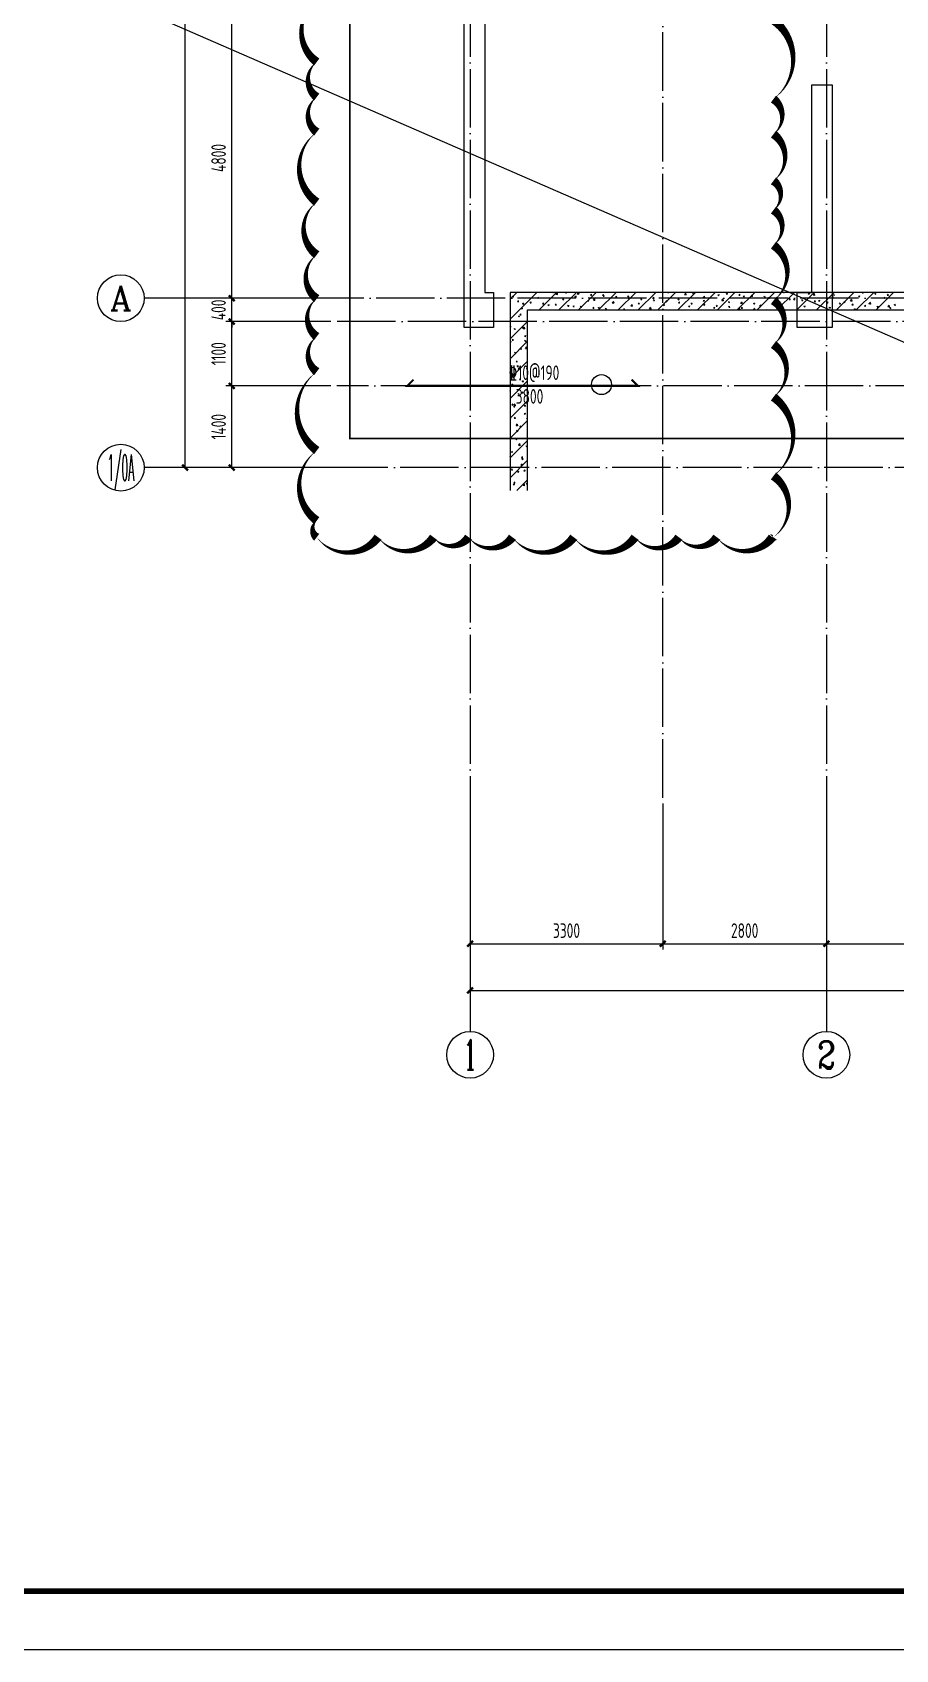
# Model space of a CAD drawing. Extents: x 5874492 to 7194610, y -939842 to -279257.
# Drawn here: x 6083548 to 6098328, y -594709 to -567029 of the extents above; entities that cross this region are included whole.
import ezdxf
from ezdxf.enums import TextEntityAlignment as Align

# ---------------------------------------------------------------- set-up
doc = ezdxf.new("R2010")
doc.units = 0
doc.header["$LTSCALE"] = 1000
doc.linetypes.add('DOTE', pattern=[2.42, 2, -0.2, 0.02, -0.2])
for name, color, linetype, lineweight in [('A-标注-轴号', 3, 'Continuous', 15), ('A-标注-轴号文字', 7, 'Continuous', 15), ('A-轴线-塔楼', 1, 'DOTE', 9), ('A-轴线-隔墙', 41, 'DOTE', 9), ('S-基础-BASE-CON', 2, 'Continuous', 20), ('S-基础-DQ', 6, 'Continuous', 20), ('S-基础-HATCH', 251, 'Continuous', 20), ('S-墙柱-WALL', 6, 'Continuous', 20), ('S-板-楼板正筋', 107, 'Continuous', 20), ('S-板-楼板正筋文字', 107, 'Continuous', 20), ('S-轴网-轴号', 3, 'Continuous', 20), ('S-轴网-轴线', 1, 'DOTE', 9)]:
    doc.layers.add(name, color=color, linetype=linetype, lineweight=lineweight)
doc.layers.add('S-活动层-非打印1', color=170, linetype='Continuous', plot=False)
doc.layers.add('Y-云图图框', color=7, linetype='Continuous')
doc.styles.add('_TCH_AXIS', font='COMPLEX.shx', dxfattribs={"bigfont": 'hztxt.shx'})
doc.styles.add('_YT_Name', font='', dxfattribs={"width": 0.8})
doc.styles.add('_YT_Sign_Text', font='ros.shx', dxfattribs={"width": 0.8, "bigfont": 'hztxt.shx'})
doc.styles.add('BW_Rein', font='tssdeng.shx', dxfattribs={"width": 0.7, "bigfont": 'hztxt.shx'})
doc.styles.add('COMPLEX', font='COMPLEX')
doc.styles.get("Standard").update_dxf_attribs({"font": 'gbenor.shx', "bigfont": 'gbcbig.shx'})
doc.styles.add('TSSD_REIN_T3', font='tssdeng.shx', dxfattribs={"width": 0.7, "bigfont": 'hztxt.shx'})
doc.styles.get('_YT_Name').set_extended_font_data('SimHei')
doc.dimstyles.new('_TCH_ARCH&&100', dxfattribs={"dimtxt": 250, "dimasz": 100, "dimexe": 100, "dimexo": 100, "dimgap": 100, "dimtad": 1, "dimdec": 0, "dimzin": 0, "dimdsep": 46, "dimtxsty": 'TSSD_REIN_T3', "dimblk": 'ARCHTICK', "dimcen": 0.09, "dimclrt": 7, "dimazin": 2, "dimtfac": 1, "dimtdec": 0, "dimtix": 1, "dimtmove": 2, "dimatfit": 3, "dimfxl": 0, "dimtolj": 1, "dimtzin": 0, "dimarcsym": 0})

# ---------------------------------------------------------------- blocks, each defined once
blk = doc.blocks.new('A$C7008057F')
at = {"layer": 'S-基础-BASE-CON', "const_width": 30}
blk.add_lwpolyline([(-12960, -4950), (-12960, -17400), (-1700, -17400), (-1700, -18250), (3100, -18250), (3100, -17400), (9000, -17400), (9000, -17400), (13600, -17400), (13600, -17400)], dxfattribs=at)
blk = doc.blocks.new('ECMCTK_A1+0.25_横_单行图名--0')
at = {"color": 4}
blk.add_lwpolyline([(0, 0), (1051, 0), (1051, 594), (0, 594)], close=True, dxfattribs=at)
at = {"const_width": 1}
blk.add_lwpolyline([(25, 10), (1041, 10), (1041, 584), (25, 584)], close=True, dxfattribs=at)
at = {"color": 80, "flags": 3}
for tag, height, p in [('YTHQINS', 3, (34.31, 585.5)), ('ECMCKEY', 3, (292.07, 288.23)), ('YTTQINS', 5.62, (1058.03, 12.81)), ('YTFRAME', 3, (804.81, 4.27)), ('YTBARCODE_T1', 3, (883.66, 5.7))]:
    blk.add_attdef(tag, text='', height=height, dxfattribs=at).set_placement(p, align=Align.MIDDLE_CENTER)
for tag, height, style, width, p in [('证书编号', 4, '_YT_Sign_Text', 0.8, (918.87, 43.81)), ('审查批准号', 4, '_YT_Sign_Text', 0.8, (971.06, 43.81)), ('工程号', 4, '_YT_Sign_Text', 0.5, (1014.08, 44.12)), ('设计单位', 6, '_YT_Name', 0.8, (833.75, 38.6)), ('建设单位', 4, '_YT_Sign_Text', 0.8, (944.96, 36.11)), ('阶段', 4, '_YT_Sign_Text', 0.8, (1014.08, 35.81)), ('项目号', 4, '_YT_Sign_Text', 0.5, (1032.08, 33.72)), ('项目名称', 4, '_YT_Sign_Text', 0.8, (944.96, 28.11)), ('专业', 4, '_YT_Sign_Text', 0.8, (1014.08, 27.31)), ('图纸编号', 4, '_YT_Sign_Text', 0.5, (1013.93, 19.36)), ('图纸名称', 4.5, '_YT_Name', 0.8, (945.39, 15.06)), ('版本号', 4, '_YT_Sign_Text', 0.8, (1032.08, 13)), ('出图比例', 4.2, '_YT_Sign_Text', 0.8, (891.82, 11.78)), ('日期', 4, '_YT_Sign_Text', 0.5, (1013.88, 12.13))]:
    blk.add_attdef(tag, text='', height=height, dxfattribs=dict(style=style, width=width)).set_placement(p, align=Align.CENTER)
at = {"style": '_YT_Sign_Text', "width": 0.8, "flags": 3}
for tag, p, height in [('{审定人}', (815.87, 26.45), 6.24), ('{校对人}', (868.35, 26.53), 6.24), ('[审定人]', (800.95, 27.81), 4.1), ('[校对人]', (852.23, 27.82), 4.1), ('{审核人}', (816.98, 18.44), 6.24), ('{设计人}', (868.48, 18.54), 6.24), ('[审核人]', (801.01, 19.76), 4.1), ('[设计人]', (852.47, 20.21), 4.1), ('{项目负责人}', (818.28, 10.72), 6.24), ('{专业负责人}', (868.58, 10.36), 6.24), ('[项目负责人]', (800.78, 12.01), 4.1), ('[专业负责人]', (852.74, 11.77), 4.1)]:
    blk.add_attdef(tag, p, '', height=height, dxfattribs=at)
at = {"color": 80, "flags": 3}
for tag, p in [('YTQRCODE', (761.04, 11.91)), ('YTBZSIT', (25, 10)), ('EXT_TK_LEFT', (25, 10))]:
    blk.add_attdef(tag, p, '', height=3, dxfattribs=at)
blk = doc.blocks.new('sfdgjhgfhgkjhk')
at = {"layer": 'S-基础-DQ'}
for points in [[(6945492, 358792), (6945492, 356336), (6963809, 356336), (6963809, 354236), (6966809, 354236), (6966809, 354586), (6971909, 354586), (6971909, 347036), (6977909, 347036), (6977909, 339686), (6931592, 339686), (6931592, 336294)], [(6931892, 336294), (6931892, 339386), (6978209, 339386), (6978209, 347336), (6972209, 347336), (6972209, 354886), (6966509, 354886), (6966509, 354536), (6964109, 354536), (6964109, 356636), (6945792, 356636), (6945792, 358792)]]:
    blk.add_lwpolyline(points, dxfattribs=at)
at = {"layer": 'S-基础-HATCH'}
for p, q in [((6931592, 339569), (6931710, 339686)), ((6931592, 339229), (6932049, 339686)), ((6932089, 339386), (6932389, 339686)), ((6932318, 339686), (6932327, 339680)), ((6932328, 339676), (6932331, 339686)), ((6932379, 339654), (6932402, 339678)), ((6932379, 339654), (6932405, 339650)), ((6932406, 339647), (6932403, 339675)), ((6932428, 339386), (6932728, 339686)), ((6932540, 339678), (6932547, 339686)), ((6932540, 339678), (6932558, 339676)), ((6932558, 339673), (6932556, 339686)), ((6932744, 339666), (6932765, 339674)), ((6932744, 339666), (6932759, 339656)), ((6932755, 339659), (6932769, 339676)), ((6932755, 339659), (6932773, 339657)), ((6932759, 339652), (6932765, 339670)), ((6932767, 339386), (6933067, 339686)), ((6932774, 339654), (6932770, 339673)), ((6932970, 339640), (6932985, 339657)), ((6932970, 339640), (6932988, 339638)), ((6932989, 339635), (6932985, 339654)), ((6933107, 339386), (6933407, 339686)), ((6933175, 339642), (6933196, 339650)), ((6933175, 339642), (6933190, 339632)), ((6933185, 339621), (6933200, 339638)), ((6933190, 339628), (6933196, 339646)), ((6933446, 339386), (6933746, 339686)), ((6933786, 339386), (6934086, 339686)), ((6934125, 339386), (6934425, 339686)), ((6934295, 339686), (6934304, 339680)), ((6934305, 339677), (6934308, 339686)), ((6934465, 339386), (6934765, 339686)), ((6934580, 339648), (6934603, 339672)), ((6934580, 339648), (6934607, 339644)), ((6934607, 339641), (6934604, 339670)), ((6934720, 339666), (6934741, 339674)), ((6934720, 339666), (6934735, 339656)), ((6934736, 339653), (6934742, 339671)), ((6934804, 339386), (6935104, 339686)), ((6935080, 339677), (6935088, 339686)), ((6935080, 339677), (6935098, 339676)), ((6935099, 339673), (6935096, 339686)), ((6935143, 339386), (6935443, 339686)), ((6935151, 339642), (6935172, 339650)), ((6935151, 339642), (6935166, 339632)), ((6935167, 339629), (6935173, 339647)), ((6935295, 339659), (6935310, 339676)), ((6935295, 339659), (6935313, 339657)), ((6935314, 339654), (6935311, 339673)), ((6935483, 339386), (6935783, 339686)), ((6935511, 339640), (6935525, 339657)), ((6935511, 339640), (6935529, 339638)), ((6935529, 339635), (6935526, 339654)), ((6935726, 339621), (6935740, 339638)), ((6935822, 339386), (6936122, 339686)), ((6936162, 339386), (6936462, 339686)), ((6936273, 339686), (6936281, 339681)), ((6936281, 339678), (6936284, 339686)), ((6936489, 339685), (6936488, 339686)), ((6936501, 339386), (6936801, 339686)), ((6936697, 339667), (6936718, 339675)), ((6936697, 339667), (6936712, 339657)), ((6936712, 339654), (6936719, 339672)), ((6936781, 339642), (6936805, 339667)), ((6936781, 339642), (6936808, 339638)), ((6936809, 339635), (6936805, 339664)), ((6936840, 339386), (6937140, 339686)), ((6937128, 339643), (6937149, 339651)), ((6937128, 339643), (6937143, 339633)), ((6937144, 339630), (6937150, 339648)), ((6937180, 339386), (6937480, 339686)), ((6937519, 339386), (6937819, 339686)), ((6937621, 339677), (6937628, 339686)), ((6937621, 339677), (6937639, 339676)), ((6937639, 339672), (6937637, 339686)), ((6937836, 339658), (6937850, 339676)), ((6937836, 339658), (6937854, 339657)), ((6937855, 339653), (6937851, 339672)), ((6937859, 339386), (6938159, 339686)), ((6938051, 339640), (6938066, 339657)), ((6938051, 339640), (6938069, 339638)), ((6938070, 339635), (6938066, 339653)), ((6931629, 339617), (6931650, 339625)), ((6931629, 339617), (6931644, 339607)), ((6931645, 339604), (6931651, 339622)), ((6931721, 339527), (6931735, 339545)), ((6931721, 339527), (6931739, 339526)), ((6931739, 339522), (6931736, 339541)), ((6931778, 339411), (6931801, 339435)), ((6931778, 339411), (6931805, 339407)), ((6931805, 339404), (6931802, 339433)), ((6931808, 339496), (6931829, 339504)), ((6931808, 339496), (6931823, 339486)), ((6931824, 339483), (6931830, 339501)), ((6931936, 339509), (6931950, 339526)), ((6931936, 339509), (6931954, 339507)), ((6931954, 339504), (6931951, 339522)), ((6932060, 339593), (6932081, 339601)), ((6932060, 339593), (6932075, 339583)), ((6932076, 339580), (6932082, 339598)), ((6932151, 339490), (6932166, 339507)), ((6932151, 339490), (6932169, 339488)), ((6932170, 339485), (6932166, 339504)), ((6932240, 339472), (6932261, 339480)), ((6932240, 339472), (6932254, 339462)), ((6932255, 339459), (6932261, 339477)), ((6932366, 339471), (6932381, 339488)), ((6932366, 339471), (6932384, 339469)), ((6932385, 339466), (6932381, 339485)), ((6932492, 339569), (6932513, 339577)), ((6932492, 339569), (6932506, 339559)), ((6932507, 339556), (6932513, 339574)), ((6932581, 339452), (6932596, 339469)), ((6932581, 339452), (6932599, 339450)), ((6932600, 339447), (6932597, 339466)), ((6932671, 339448), (6932692, 339456)), ((6932671, 339448), (6932686, 339438)), ((6932686, 339435), (6932692, 339453)), ((6932699, 339604), (6932722, 339628)), ((6932699, 339604), (6932725, 339600)), ((6932726, 339597), (6932723, 339626)), ((6932797, 339433), (6932811, 339450)), ((6932797, 339433), (6932815, 339432)), ((6932815, 339428), (6932812, 339447)), ((6932923, 339545), (6932944, 339553)), ((6932923, 339545), (6932938, 339535)), ((6932938, 339532), (6932944, 339550)), ((6933012, 339414), (6933026, 339432)), ((6933012, 339414), (6933030, 339413)), ((6933019, 339554), (6933042, 339579)), ((6933019, 339554), (6933046, 339550)), ((6933030, 339409), (6933027, 339428)), ((6933046, 339547), (6933043, 339576)), ((6933102, 339424), (6933123, 339432)), ((6933102, 339424), (6933117, 339414)), ((6933117, 339411), (6933123, 339429)), ((6933185, 339621), (6933203, 339620)), ((6933204, 339616), (6933200, 339635)), ((6933227, 339396), (6933241, 339413)), ((6933227, 339396), (6933245, 339394)), ((6933246, 339391), (6933242, 339409)), ((6933339, 339505), (6933362, 339529)), ((6933339, 339505), (6933366, 339501)), ((6933354, 339521), (6933375, 339529)), ((6933354, 339521), (6933369, 339511)), ((6933366, 339498), (6933363, 339526)), ((6933369, 339507), (6933376, 339526)), ((6933400, 339602), (6933415, 339620)), ((6933400, 339602), (6933418, 339601)), ((6933419, 339597), (6933416, 339616)), ((6933450, 339386), (6933457, 339394)), ((6933458, 339386), (6933457, 339391)), ((6933533, 339400), (6933554, 339408)), ((6933533, 339400), (6933548, 339390)), ((6933549, 339387), (6933555, 339405)), ((6933606, 339618), (6933627, 339626)), ((6933606, 339618), (6933621, 339608)), ((6933616, 339584), (6933630, 339601)), ((6933616, 339584), (6933634, 339582)), ((6933622, 339604), (6933628, 339622)), ((6933634, 339579), (6933631, 339597)), ((6933659, 339455), (6933683, 339479)), ((6933659, 339455), (6933686, 339451)), ((6933687, 339448), (6933683, 339477)), ((6933785, 339497), (6933806, 339505)), ((6933785, 339497), (6933800, 339487)), ((6933801, 339483), (6933807, 339502)), ((6933831, 339565), (6933845, 339582)), ((6933831, 339565), (6933849, 339563)), ((6933849, 339560), (6933846, 339579)), ((6933979, 339405), (6934003, 339430)), ((6933979, 339405), (6934006, 339401)), ((6934007, 339398), (6934003, 339427)), ((6934037, 339594), (6934058, 339602)), ((6934037, 339594), (6934052, 339584)), ((6934046, 339546), (6934060, 339563)), ((6934046, 339546), (6934064, 339544)), ((6934053, 339580), (6934059, 339598)), ((6934065, 339541), (6934061, 339560)), ((6934216, 339473), (6934237, 339481)), ((6934216, 339473), (6934231, 339463)), ((6934232, 339459), (6934238, 339478)), ((6934261, 339527), (6934276, 339544)), ((6934261, 339527), (6934279, 339526)), ((6934280, 339522), (6934276, 339541)), ((6934468, 339570), (6934489, 339578)), ((6934468, 339570), (6934483, 339560)), ((6934476, 339508), (6934491, 339525)), ((6934476, 339508), (6934494, 339507)), ((6934484, 339556), (6934490, 339574)), ((6934495, 339503), (6934492, 339522)), ((6934647, 339449), (6934668, 339457)), ((6934647, 339449), (6934662, 339439)), ((6934663, 339435), (6934669, 339454)), ((6934692, 339489), (6934706, 339507)), ((6934692, 339489), (6934709, 339488)), ((6934710, 339485), (6934707, 339503)), ((6934899, 339546), (6934920, 339554)), ((6934899, 339546), (6934914, 339535)), ((6934900, 339598), (6934924, 339623)), ((6934900, 339598), (6934927, 339594)), ((6934907, 339471), (6934921, 339488)), ((6934907, 339471), (6934925, 339469)), ((6934915, 339532), (6934921, 339550)), ((6934925, 339466), (6934922, 339485)), ((6934927, 339591), (6934924, 339620)), ((6935078, 339425), (6935099, 339433)), ((6935078, 339425), (6935093, 339415)), ((6935094, 339411), (6935100, 339430)), ((6935122, 339452), (6935136, 339469)), ((6935122, 339452), (6935140, 339450)), ((6935141, 339447), (6935137, 339466)), ((6935220, 339549), (6935244, 339573)), ((6935220, 339549), (6935247, 339545)), ((6935248, 339542), (6935244, 339570)), ((6935330, 339522), (6935351, 339530)), ((6935330, 339522), (6935345, 339511)), ((6935337, 339433), (6935352, 339450)), ((6935337, 339433), (6935355, 339431)), ((6935346, 339508), (6935352, 339526)), ((6935356, 339428), (6935352, 339447)), ((6935510, 339401), (6935531, 339409)), ((6935510, 339401), (6935524, 339391)), ((6935525, 339387), (6935531, 339405)), ((6935540, 339499), (6935564, 339523)), ((6935540, 339499), (6935567, 339495)), ((6935552, 339414), (6935567, 339431)), ((6935552, 339414), (6935570, 339413)), ((6935568, 339492), (6935564, 339521)), ((6935571, 339409), (6935567, 339428)), ((6935583, 339618), (6935604, 339626)), ((6935583, 339618), (6935597, 339608)), ((6935598, 339605), (6935604, 339623)), ((6935726, 339621), (6935744, 339619)), ((6935744, 339616), (6935741, 339635)), ((6935762, 339497), (6935783, 339506)), ((6935762, 339497), (6935777, 339487)), ((6935767, 339395), (6935782, 339413)), ((6935767, 339395), (6935785, 339394)), ((6935777, 339484), (6935783, 339502)), ((6935786, 339390), (6935783, 339409)), ((6935861, 339449), (6935884, 339474)), ((6935861, 339449), (6935887, 339445)), ((6935888, 339442), (6935885, 339471)), ((6935941, 339602), (6935955, 339619)), ((6935941, 339602), (6935959, 339601)), ((6935960, 339597), (6935956, 339616)), ((6935991, 339386), (6935997, 339394)), ((6935999, 339386), (6935998, 339390)), ((6936014, 339594), (6936035, 339602)), ((6936014, 339594), (6936029, 339584)), ((6936029, 339581), (6936035, 339599)), ((6936156, 339583), (6936171, 339601)), ((6936156, 339583), (6936174, 339582)), ((6936175, 339578), (6936171, 339597)), ((6936181, 339400), (6936204, 339424)), ((6936181, 339400), (6936208, 339396)), ((6936193, 339473), (6936214, 339482)), ((6936193, 339473), (6936208, 339463)), ((6936208, 339393), (6936205, 339421)), ((6936208, 339460), (6936214, 339478)), ((6936371, 339564), (6936386, 339582)), ((6936371, 339564), (6936389, 339563)), ((6936390, 339560), (6936386, 339578)), ((6936445, 339570), (6936466, 339578)), ((6936445, 339570), (6936460, 339560)), ((6936460, 339557), (6936466, 339575)), ((6936587, 339546), (6936601, 339563)), ((6936587, 339546), (6936604, 339544)), ((6936605, 339541), (6936602, 339560)), ((6936624, 339449), (6936645, 339457)), ((6936624, 339449), (6936639, 339439)), ((6936639, 339436), (6936646, 339454)), ((6936802, 339527), (6936816, 339544)), ((6936802, 339527), (6936820, 339525)), ((6936820, 339522), (6936817, 339541)), ((6936876, 339546), (6936897, 339554)), ((6936876, 339546), (6936891, 339536)), ((6936892, 339533), (6936898, 339551)), ((6937017, 339508), (6937031, 339525)), ((6937017, 339508), (6937035, 339506)), ((6937035, 339503), (6937032, 339522)), ((6937055, 339425), (6937076, 339433)), ((6937055, 339425), (6937070, 339415)), ((6937071, 339412), (6937077, 339430)), ((6937102, 339593), (6937125, 339617)), ((6937102, 339593), (6937128, 339589)), ((6937129, 339586), (6937126, 339614)), ((6937232, 339489), (6937247, 339506)), ((6937232, 339489), (6937250, 339488)), ((6937251, 339484), (6937247, 339503)), ((6937307, 339522), (6937328, 339530)), ((6937307, 339522), (6937322, 339512)), ((6937323, 339509), (6937329, 339527)), ((6937422, 339543), (6937445, 339567)), ((6937422, 339543), (6937448, 339539)), ((6937449, 339536), (6937446, 339564)), ((6937447, 339470), (6937462, 339488)), ((6937447, 339470), (6937465, 339469)), ((6937466, 339465), (6937462, 339484)), ((6937486, 339401), (6937507, 339409)), ((6937486, 339401), (6937501, 339391)), ((6937502, 339388), (6937508, 339406)), ((6937559, 339619), (6937580, 339627)), ((6937559, 339619), (6937574, 339609)), ((6937575, 339606), (6937581, 339624)), ((6937662, 339452), (6937677, 339469)), ((6937662, 339452), (6937680, 339450)), ((6937681, 339447), (6937678, 339465)), ((6937738, 339498), (6937759, 339506)), ((6937738, 339498), (6937753, 339488)), ((6937742, 339493), (6937765, 339518)), ((6937742, 339493), (6937769, 339489)), ((6937754, 339485), (6937760, 339503)), ((6937769, 339486), (6937766, 339515)), ((6937878, 339433), (6937892, 339450)), ((6937878, 339433), (6937896, 339431)), ((6937896, 339428), (6937893, 339447)), ((6937990, 339595), (6938011, 339603)), ((6937990, 339595), (6938005, 339585)), ((6938006, 339582), (6938012, 339600)), ((6938062, 339444), (6938085, 339468)), ((6938062, 339444), (6938089, 339440)), ((6938089, 339437), (6938086, 339465)), ((6938093, 339414), (6938107, 339431)), ((6938093, 339414), (6938111, 339412)), ((6938111, 339409), (6938108, 339428)), ((6938169, 339474), (6938190, 339482)), ((6938169, 339474), (6938184, 339464)), ((6938185, 339461), (6938191, 339479)), ((6931592, 338890), (6931892, 339190)), ((6931592, 339099), (6931603, 339112)), ((6931592, 339095), (6931607, 339093)), ((6931607, 339090), (6931604, 339109)), ((6931735, 339279), (6931756, 339287)), ((6931735, 339279), (6931750, 339269)), ((6931751, 339265), (6931757, 339283)), ((6931762, 339302), (6931777, 339319)), ((6931762, 339302), (6931780, 339300)), ((6931781, 339297), (6931777, 339316)), ((6931804, 339076), (6931818, 339093)), ((6931818, 339069), (6931841, 339094)), ((6931823, 339071), (6931819, 339090)), ((6931845, 339062), (6931842, 339091)), ((6931592, 338845), (6931610, 338852)), ((6931592, 338550), (6931892, 338850)), ((6931592, 338842), (6931604, 338833)), ((6931605, 338830), (6931611, 338848)), ((6931630, 338869), (6931645, 338886)), ((6931630, 338869), (6931648, 338868)), ((6931649, 338864), (6931646, 338883)), ((6931662, 339061), (6931683, 339069)), ((6931662, 339061), (6931677, 339051)), ((6931678, 339048), (6931684, 339066)), ((6931804, 339076), (6931822, 339074)), ((6931818, 339069), (6931844, 339065)), ((6931841, 338940), (6931862, 338948)), ((6931841, 338940), (6931856, 338930)), ((6931846, 338850), (6931860, 338868)), ((6931846, 338850), (6931864, 338849)), ((6931857, 338927), (6931863, 338945)), ((6931864, 338845), (6931861, 338864)), ((6931672, 338644), (6931686, 338661)), ((6931672, 338644), (6931690, 338642)), ((6931691, 338639), (6931687, 338657)), ((6931768, 338723), (6931789, 338731)), ((6931768, 338723), (6931783, 338713)), ((6931784, 338709), (6931790, 338728)), ((6931858, 338727), (6931881, 338752)), ((6931858, 338727), (6931884, 338723)), ((6931885, 338720), (6931882, 338749)), ((6931887, 338625), (6931892, 338631)), ((6931887, 338625), (6931892, 338624)), ((6931592, 338211), (6931892, 338511)), ((6931592, 338451), (6931600, 338459)), ((6931592, 338433), (6931604, 338431)), ((6931604, 338428), (6931601, 338457)), ((6931622, 338288), (6931643, 338296)), ((6931622, 338288), (6931637, 338278)), ((6931638, 338274), (6931644, 338292)), ((6931695, 338505), (6931716, 338513)), ((6931695, 338505), (6931710, 338495)), ((6931711, 338492), (6931717, 338510)), ((6931714, 338418), (6931728, 338435)), ((6931714, 338418), (6931732, 338416)), ((6931732, 338413), (6931729, 338432)), ((6931875, 338384), (6931892, 338391)), ((6931875, 338384), (6931889, 338374)), ((6931890, 338371), (6931892, 338378)), ((6931592, 337872), (6931892, 338172)), ((6931592, 337998), (6931596, 338003)), ((6931592, 337984), (6931600, 337984)), ((6931600, 337980), (6931597, 337999)), ((6931617, 338093), (6931640, 338118)), ((6931617, 338093), (6931644, 338089)), ((6931644, 338086), (6931641, 338115)), ((6931755, 338192), (6931770, 338209)), ((6931755, 338192), (6931773, 338191)), ((6931774, 338187), (6931770, 338206)), ((6931797, 337967), (6931811, 337984)), ((6931802, 338167), (6931823, 338175)), ((6931802, 338167), (6931816, 338157)), ((6931815, 337962), (6931812, 337980)), ((6931817, 338154), (6931823, 338172)), ((6931592, 337532), (6931892, 337832)), ((6931623, 337760), (6931638, 337777)), ((6931623, 337760), (6931641, 337758)), ((6931642, 337755), (6931638, 337774)), ((6931656, 337732), (6931677, 337740)), ((6931656, 337732), (6931670, 337722)), ((6931657, 337751), (6931680, 337776)), ((6931657, 337751), (6931683, 337747)), ((6931671, 337718), (6931677, 337737)), ((6931684, 337744), (6931681, 337773)), ((6931729, 337949), (6931750, 337957)), ((6931729, 337949), (6931743, 337939)), ((6931744, 337936), (6931750, 337954)), ((6931797, 337967), (6931815, 337965)), ((6931839, 337741), (6931853, 337758)), ((6931839, 337741), (6931856, 337739)), ((6931857, 337736), (6931854, 337755)), ((6931592, 337518), (6931604, 337522)), ((6931592, 337508), (6931597, 337504)), ((6931592, 337193), (6931892, 337493)), ((6931598, 337501), (6931604, 337519)), ((6931665, 337534), (6931679, 337551)), ((6931665, 337534), (6931683, 337532)), ((6931684, 337529), (6931680, 337548)), ((6931696, 337409), (6931720, 337434)), ((6931724, 337402), (6931720, 337431)), ((6931835, 337611), (6931856, 337619)), ((6931835, 337611), (6931850, 337601)), ((6931850, 337598), (6931856, 337616)), ((6931880, 337515), (6931892, 337530)), ((6931880, 337515), (6931892, 337514)), ((6931592, 336853), (6931892, 337153)), ((6931689, 337176), (6931710, 337184)), ((6931689, 337176), (6931704, 337166)), ((6931696, 337409), (6931723, 337405)), ((6931704, 337163), (6931710, 337181)), ((6931707, 337308), (6931721, 337326)), ((6931707, 337308), (6931725, 337307)), ((6931725, 337304), (6931722, 337322)), ((6931762, 337393), (6931783, 337402)), ((6931762, 337393), (6931777, 337383)), ((6931777, 337380), (6931783, 337398)), ((6931593, 336871), (6931592, 336876)), ((6931592, 336874), (6931593, 336874)), ((6931616, 336958), (6931637, 336966)), ((6931616, 336958), (6931631, 336948)), ((6931631, 336945), (6931637, 336963)), ((6931736, 337068), (6931760, 337092)), ((6931736, 337068), (6931763, 337063)), ((6931748, 337083), (6931763, 337100)), ((6931748, 337083), (6931766, 337081)), ((6931764, 337061), (6931760, 337089)), ((6931767, 337078), (6931763, 337097)), ((6931790, 336857), (6931804, 336874)), ((6931808, 336852), (6931805, 336871)), ((6931868, 337055), (6931889, 337063)), ((6931868, 337055), (6931883, 337045)), ((6931883, 337042), (6931889, 337060)), ((6931592, 336514), (6931892, 336814)), ((6931616, 336650), (6931631, 336667)), ((6931616, 336650), (6931634, 336649)), ((6931635, 336645), (6931631, 336664)), ((6931722, 336620), (6931743, 336628)), ((6931722, 336620), (6931737, 336610)), ((6931737, 336607), (6931743, 336625)), ((6931776, 336726), (6931799, 336750)), ((6931776, 336726), (6931803, 336722)), ((6931790, 336857), (6931808, 336856)), ((6931795, 336838), (6931816, 336846)), ((6931795, 336838), (6931810, 336828)), ((6931803, 336719), (6931800, 336747)), ((6931810, 336824), (6931816, 336842)), ((6931831, 336631), (6931846, 336649)), ((6931831, 336631), (6931849, 336630)), ((6931850, 336627), (6931847, 336645)), ((6931649, 336402), (6931670, 336411)), ((6931649, 336402), (6931664, 336392)), ((6931658, 336425), (6931672, 336442)), ((6931658, 336425), (6931676, 336423)), ((6931664, 336389), (6931670, 336407)), ((6931677, 336420), (6931673, 336439)), ((6931711, 336294), (6931892, 336475)), ((6931816, 336384), (6931839, 336408)), ((6931816, 336384), (6931842, 336380)), ((6931843, 336377), (6931840, 336405)), ((6931873, 336406), (6931888, 336423)), ((6931873, 336406), (6931891, 336404)), ((6931892, 336401), (6931888, 336420))]:
    blk.add_line(p, q, dxfattribs=at)
blk = doc.blocks.new('_ArchTick')
at = {"color": 0, "linetype": 'ByBlock', "const_width": 0.4}
blk.add_lwpolyline([(-0.5, -0.5), (0.5, 0.5)], dxfattribs=at)
blk = doc.blocks.new('*D2397')
at = {"layer": 'A-标注-轴号', "color": 0, "lineweight": -2, "transparency": 16777216}
for p, q in [((-2384, -1500), (-4181, -1500)), ((-4081, -2900), (-4081, -1500)), ((-2384, -2900), (-4181, -2900))]:
    blk.add_line(p, q, dxfattribs=at)
at = {"layer": 'Defpoints', "color": 0, "transparency": 16777216}
for p in [(-4081, -1500), (-2284, -1500), (-2284, -2900)]:
    blk.add_point(p, dxfattribs=at)
at = {"layer": 'A-标注-轴号', "color": 0, "lineweight": -2, "transparency": 16777216, "xscale": 100, "yscale": 100, "zscale": 100}
for p, rotation in [((-4081, -1500), 90), ((-4081, -2900), 270)]:
    blk.add_blockref('_ArchTick', p, dxfattribs=dict(at, rotation=rotation))
at = {"layer": 'A-标注-轴号', "color": 7, "transparency": 16777216, "insert": (-4306, -2200), "char_height": 250, "attachment_point": 5, "rotation": 90, "style": 'TSSD_REIN_T3'}
blk.add_mtext('\\A1;1400', dxfattribs=at)
blk = doc.blocks.new('*D2398')
at = {"layer": 'A-标注-轴号', "color": 0, "lineweight": -2, "transparency": 16777216}
for p, q in [((-2384, -400), (-4181, -400)), ((-4081, -1500), (-4081, -400)), ((-2384, -1500), (-4181, -1500))]:
    blk.add_line(p, q, dxfattribs=at)
at = {"layer": 'Defpoints', "color": 0, "transparency": 16777216}
for p in [(-4081, -400), (-2284, -400), (-2284, -1500)]:
    blk.add_point(p, dxfattribs=at)
at = {"layer": 'A-标注-轴号', "color": 0, "lineweight": -2, "transparency": 16777216, "xscale": 100, "yscale": 100, "zscale": 100}
for p, rotation in [((-4081, -400), 90), ((-4081, -1500), 270)]:
    blk.add_blockref('_ArchTick', p, dxfattribs=dict(at, rotation=rotation))
at = {"layer": 'A-标注-轴号', "color": 7, "transparency": 16777216, "insert": (-4306, -950), "char_height": 250, "attachment_point": 5, "rotation": 90, "style": 'TSSD_REIN_T3'}
blk.add_mtext('\\A1;1100', dxfattribs=at)
blk = doc.blocks.new('*D2399')
at = {"layer": 'A-标注-轴号', "color": 0, "lineweight": -2, "transparency": 16777216}
for p, q in [((-2384, 0), (-4181, 0)), ((-4081, 0), (-4081, 100)), ((-4081, -400), (-4081, 0)), ((-2384, -400), (-4181, -400)), ((-4081, -400), (-4081, -500))]:
    blk.add_line(p, q, dxfattribs=at)
at = {"layer": 'Defpoints', "color": 0, "transparency": 16777216}
for p in [(-4081, 0), (-2284, 0), (-2284, -400)]:
    blk.add_point(p, dxfattribs=at)
at = {"layer": 'A-标注-轴号', "color": 0, "lineweight": -2, "transparency": 16777216, "xscale": 100, "yscale": 100, "zscale": 100}
for p, rotation in [((-4081, 0), 270), ((-4081, -400), 90)]:
    blk.add_blockref('_ArchTick', p, dxfattribs=dict(at, rotation=rotation))
at = {"layer": 'A-标注-轴号', "color": 7, "transparency": 16777216, "insert": (-4306, -200), "char_height": 250, "attachment_point": 5, "rotation": 90, "style": 'TSSD_REIN_T3'}
blk.add_mtext('\\A1;400', dxfattribs=at)
blk = doc.blocks.new('*D2400')
at = {"layer": 'A-标注-轴号', "color": 0, "lineweight": -2, "transparency": 16777216}
for p, q in [((-2384, 4800), (-4181, 4800)), ((-4081, 0), (-4081, 4800)), ((-2384, 0), (-4181, 0))]:
    blk.add_line(p, q, dxfattribs=at)
at = {"layer": 'Defpoints', "color": 0, "transparency": 16777216}
for p in [(-4081, 4800), (-2284, 4800), (-2284, 0)]:
    blk.add_point(p, dxfattribs=at)
at = {"layer": 'A-标注-轴号', "color": 0, "lineweight": -2, "transparency": 16777216, "xscale": 100, "yscale": 100, "zscale": 100}
for p, rotation in [((-4081, 4800), 90), ((-4081, 0), 270)]:
    blk.add_blockref('_ArchTick', p, dxfattribs=dict(at, rotation=rotation))
at = {"layer": 'A-标注-轴号', "color": 7, "transparency": 16777216, "insert": (-4306, 2400), "char_height": 250, "attachment_point": 5, "rotation": 90, "style": 'TSSD_REIN_T3'}
blk.add_mtext('\\A1;4800', dxfattribs=at)
blk = doc.blocks.new('_AXISO')
blk.add_circle((0, 0), 0.5)
at = {"layer": 'S-轴网-轴号', "style": 'COMPLEX', "width": 1.041667}
blk.add_attdef('A', text='', height=0.56, dxfattribs=at).set_placement((-0.25, -0.28), (0.25, -0.28), align=Align.FIT)
blk = doc.blocks.new('*D2416')
at = {"layer": 'A-标注-轴号', "color": 0, "lineweight": -2, "transparency": 16777216}
for p, q in [((0, -8649), (0, -11949)), ((47200, -8649), (47200, -11949)), ((0, -11849), (47200, -11849))]:
    blk.add_line(p, q, dxfattribs=at)
at = {"layer": 'Defpoints', "color": 0, "transparency": 16777216}
for p in [(0, -8549), (47200, -8549), (47200, -11849)]:
    blk.add_point(p, dxfattribs=at)
at = {"layer": 'A-标注-轴号', "color": 0, "lineweight": -2, "transparency": 16777216, "xscale": 100, "yscale": 100, "zscale": 100, "rotation": 180}
blk.add_blockref('_ArchTick', (0, -11849), dxfattribs=at)
at = {"layer": 'A-标注-轴号', "color": 0, "lineweight": -2, "transparency": 16777216, "xscale": 100, "yscale": 100, "zscale": 100}
blk.add_blockref('_ArchTick', (47200, -11849), dxfattribs=at)
at = {"layer": 'A-标注-轴号', "color": 7, "transparency": 16777216, "insert": (23043, -11574), "char_height": 250, "attachment_point": 5, "style": 'TSSD_REIN_T3'}
blk.add_mtext('\\A1;47200', dxfattribs=at)
blk = doc.blocks.new('*D2417')
at = {"layer": 'A-标注-轴号', "color": 0, "lineweight": -2, "transparency": 16777216}
for p, q in [((0, -8649), (0, -11149)), ((3300, -8649), (3300, -11149)), ((0, -11049), (3300, -11049))]:
    blk.add_line(p, q, dxfattribs=at)
at = {"layer": 'Defpoints', "color": 0, "transparency": 16777216}
for p in [(0, -8549), (3300, -8549), (3300, -11049)]:
    blk.add_point(p, dxfattribs=at)
at = {"layer": 'A-标注-轴号', "color": 0, "lineweight": -2, "transparency": 16777216, "xscale": 100, "yscale": 100, "zscale": 100, "rotation": 180}
blk.add_blockref('_ArchTick', (0, -11049), dxfattribs=at)
at = {"layer": 'A-标注-轴号', "color": 0, "lineweight": -2, "transparency": 16777216, "xscale": 100, "yscale": 100, "zscale": 100}
blk.add_blockref('_ArchTick', (3300, -11049), dxfattribs=at)
at = {"layer": 'A-标注-轴号', "color": 7, "transparency": 16777216, "insert": (1650, -10824), "char_height": 250, "attachment_point": 5, "style": 'TSSD_REIN_T3'}
blk.add_mtext('\\A1;3300', dxfattribs=at)
blk = doc.blocks.new('*D2418')
at = {"layer": 'A-标注-轴号', "color": 0, "lineweight": -2, "transparency": 16777216}
for p, q in [((3300, -8649), (3300, -11149)), ((6100, -8649), (6100, -11149)), ((3300, -11049), (6100, -11049))]:
    blk.add_line(p, q, dxfattribs=at)
at = {"layer": 'Defpoints', "color": 0, "transparency": 16777216}
for p in [(3300, -8549), (6100, -8549), (6100, -11049)]:
    blk.add_point(p, dxfattribs=at)
at = {"layer": 'A-标注-轴号', "color": 0, "lineweight": -2, "transparency": 16777216, "xscale": 100, "yscale": 100, "zscale": 100, "rotation": 180}
blk.add_blockref('_ArchTick', (3300, -11049), dxfattribs=at)
at = {"layer": 'A-标注-轴号', "color": 0, "lineweight": -2, "transparency": 16777216, "xscale": 100, "yscale": 100, "zscale": 100}
blk.add_blockref('_ArchTick', (6100, -11049), dxfattribs=at)
at = {"layer": 'A-标注-轴号', "color": 7, "transparency": 16777216, "insert": (4700, -10824), "char_height": 250, "attachment_point": 5, "style": 'TSSD_REIN_T3'}
blk.add_mtext('\\A1;2800', dxfattribs=at)
blk = doc.blocks.new('*D2419')
at = {"layer": 'A-标注-轴号', "color": 0, "lineweight": -2, "transparency": 16777216}
for p, q in [((6100, -8649), (6100, -11149)), ((10200, -8649), (10200, -11149)), ((6100, -11049), (10200, -11049))]:
    blk.add_line(p, q, dxfattribs=at)
at = {"layer": 'Defpoints', "color": 0, "transparency": 16777216}
for p in [(6100, -8549), (10200, -8549), (10200, -11049)]:
    blk.add_point(p, dxfattribs=at)
at = {"layer": 'A-标注-轴号', "color": 0, "lineweight": -2, "transparency": 16777216, "xscale": 100, "yscale": 100, "zscale": 100, "rotation": 180}
blk.add_blockref('_ArchTick', (6100, -11049), dxfattribs=at)
at = {"layer": 'A-标注-轴号', "color": 0, "lineweight": -2, "transparency": 16777216, "xscale": 100, "yscale": 100, "zscale": 100}
blk.add_blockref('_ArchTick', (10200, -11049), dxfattribs=at)
at = {"layer": 'A-标注-轴号', "color": 7, "transparency": 16777216, "insert": (8150, -10824), "char_height": 250, "attachment_point": 5, "style": 'TSSD_REIN_T3'}
blk.add_mtext('\\A1;4100', dxfattribs=at)
blk = doc.blocks.new('*D2432')
at = {"layer": 'A-标注-轴号', "color": 0, "lineweight": -2, "transparency": 16777216}
for p, q in [((-2384, 15100), (-4981, 15100)), ((-4881, -2900), (-4881, 15100)), ((-2384, -2900), (-4981, -2900))]:
    blk.add_line(p, q, dxfattribs=at)
at = {"layer": 'Defpoints', "color": 0, "transparency": 16777216}
for p in [(-4881, 15100), (-2284, 15100), (-2284, -2900)]:
    blk.add_point(p, dxfattribs=at)
at = {"layer": 'A-标注-轴号', "color": 0, "lineweight": -2, "transparency": 16777216, "xscale": 100, "yscale": 100, "zscale": 100}
for p, rotation in [((-4881, 15100), 90), ((-4881, -2900), 270)]:
    blk.add_blockref('_ArchTick', p, dxfattribs=dict(at, rotation=rotation))
at = {"layer": 'A-标注-轴号', "color": 7, "transparency": 16777216, "insert": (-5106, 6100), "char_height": 250, "attachment_point": 5, "rotation": 90, "style": 'TSSD_REIN_T3'}
blk.add_mtext('\\A1;18000', dxfattribs=at)
blk = doc.blocks.new('A$C3FF375C5')
at = {"layer": 'A-标注-轴号'}
for p, q in [((-2283.6, 0), (-5580.6, 0)), ((-2283.6, -2900), (-5580.6, -2900)), ((0, -8548.9), (0, -12548.9)), ((6100, -8548.9), (6100, -12548.9))]:
    blk.add_line(p, q, dxfattribs=at)
at = {"layer": 'A-轴线-塔楼', "linetype": 'DOTE', "ltscale": 0.5}
for p, q in [((0, 18440.3), (0, -8548.9)), ((6100, 18440.3), (6100, -8548.9)), ((59891.4, 0), (-2283.6, 0)), ((25213.3, -2900), (-2283.6, -2900))]:
    blk.add_line(p, q, dxfattribs=at)
at = {"layer": 'A-轴线-隔墙', "ltscale": 0.5}
for p, q in [((3300, -8548.9), (3300, 4900)), ((33814.3, -400), (-2283.6, -400)), ((38190.5, -1500), (-2283.6, -1500))]:
    blk.add_line(p, q, dxfattribs=at)
at = {"layer": 'A-标注-轴号'}
ref = blk.add_blockref('_AXISO', (-5980.6, 0), dxfattribs=dict(at, xscale=800, yscale=800, zscale=800))
ref.add_attrib('A', 'A', dxfattribs={"layer": 'A-标注-轴号文字', "ltscale": 0.2, "height": 425.2, "style": '_TCH_AXIS'}).set_placement((-6162.9, -212.6), (-5798.4, -212.6), align=Align.FIT)
ref = blk.add_blockref('_AXISO', (-5980.6, -2900), dxfattribs=dict(at, xscale=800, yscale=800, zscale=800))
ref.add_attrib('A', '1/0A', dxfattribs={"layer": 'A-标注-轴号文字', "ltscale": 0.2, "height": 452.55, "style": '_TCH_AXIS', "width": 0.28}).set_placement((-6206.9, -3126.3), (-5754.4, -3126.3), align=Align.FIT)
ref = blk.add_blockref('_AXISO', (0, -12948.9), dxfattribs=dict(at, xscale=800, yscale=800, zscale=800))
ref.add_attrib('A', '1', dxfattribs={"layer": 'A-标注-轴号文字', "ltscale": 0.2, "height": 514.7, "style": '_TCH_AXIS'}).set_placement((-110.3, -13206.3), (110.3, -13206.3), align=Align.FIT)
ref = blk.add_blockref('_AXISO', (6100, -12948.9), dxfattribs=dict(at, xscale=800, yscale=800, zscale=800))
ref.add_attrib('A', '2', dxfattribs={"layer": 'A-标注-轴号文字', "ltscale": 0.2, "height": 465.9, "style": '_TCH_AXIS'}).set_placement((5944.7, -13181.9), (6255.3, -13181.9), align=Align.FIT)
for p1, p2, distance, picture, middle in [((-2283.6, -2900), (-2283.6, 15100), 2597, '*D2432', (-5105.6, 6100)), ((-2283.6, 0), (-2283.6, 4800), 1797, '*D2400', (-4305.6, 2400)), ((-2283.6, -400), (-2283.6, 0), 1797, '*D2399', (-4305.6, -200)), ((-2283.6, -1500), (-2283.6, -400), 1797, '*D2398', (-4305.6, -950)), ((-2283.6, -2900), (-2283.6, -1500), 1797, '*D2397', (-4305.6, -2200)), ((0, -8548.9), (3300, -8548.9), -2500, '*D2417', (1650, -10823.9)), ((3300, -8548.9), (6100, -8548.9), -2500, '*D2418', (4700, -10823.9)), ((6100, -8548.9), (10200, -8548.9), -2500, '*D2419', (8150, -10823.9))]:
    dim = blk.add_aligned_dim(p1=p1, p2=p2, distance=distance, dimstyle='_TCH_ARCH&&100', dxfattribs=at)
    dim.commit()
    dim.dimension.update_dxf_attribs({"geometry": picture, "text_midpoint": middle})
dim = blk.add_linear_dim(base=(47199.9, -11848.9), p1=(0, -8548.9), p2=(47199.9, -8548.9), angle=0, dimstyle='_TCH_ARCH&&100', dxfattribs=at)
dim.commit()
dim.dimension.update_dxf_attribs({"geometry": '*D2416', "text_midpoint": (23042.7, -11573.9), "dimtype": 129})

msp = doc.modelspace()

# ---------------------------------------------------------------- linework, layer by layer
at = {"layer": 'S-墙柱-WALL'}
for points in [[(6091443, -572078.8), (6090943, -572078.8), (6090943, -563828.8), (6092033, -563828.8), (6092033, -564178.8), (6091293, -564178.8), (6091293, -571478.8), (6091443, -571478.8)], [(6097243, -572078.8), (6096643, -572078.8), (6096643, -571478.8), (6096893, -571478.8), (6096893, -567928.8), (6097243, -567928.8)]]:
    msp.add_lwpolyline(points, close=True, dxfattribs=at)
at = {"layer": 'S-板-楼板正筋', "const_width": 35}
msp.add_lwpolyline([(6093806.9, -572972.7), (6093913, -573078.8), (6089968.4, -573078.8), (6090074.5, -572972.7)], dxfattribs=at)
at = {"layer": 'S-板-楼板正筋'}
msp.add_circle((6093292.1, -573058.1), 170.7, dxfattribs=at)
at = {"layer": 'S-活动层-非打印1'}
msp.add_lwpolyline([(6106214.8, -505152.8), (6045181.4, -549140.7), (6101706.9, -573741.4)], dxfattribs=at)
msp.add_lwpolyline([(6088417.2, -566486.3, 0, 150, 0.5), (6088417.2, -567536.3, 0, 150, 0.5), (6088417.2, -568136.3, 0, 150, 0.5), (6088417.2, -568736.3, 0, 150, 0.5), (6088417.2, -569936.3, 0, 150, 0.5), (6088417.2, -570836.3, 0, 150, 0.5), (6088417.2, -571586.3, 0, 150, 0.5), (6088417.2, -572236.3, 0, 150, 0.5), (6088417.2, -572836.3, 0, 150, 0.5), (6088417.2, -574186.3, 0, 150, 0.5), (6088417.2, -575386.3, 0, 150, 0.5), (6088417.2, -575670, 0, 150, 0.5), (6089467.2, -575670, 0, 150, 0.5), (6090417.2, -575670, 0, 150, 0.5), (6091017.2, -575670, 0, 150, 0.5), (6091767.2, -575670, 0, 150, 0.5), (6092817.2, -575670, 0, 150, 0.5), (6093867.2, -575670, 0, 150, 0.5), (6094617.2, -575670, 0, 150, 0.5), (6095267.2, -575670, 0, 150, 0.5), (6096217.2, -575670, 0, 150, 0.5), (6096236.6, -575670, 0, 150, 0.5), (6096236.6, -574620, 0, 150, 0.5), (6096236.6, -573270, 0, 150, 0.5), (6096236.6, -572370, 0, 150, 0.5), (6096236.6, -571620, 0, 150, 0.5), (6096236.6, -570670, 0, 150, 0.5), (6096236.6, -570070, 0, 150, 0.5), (6096236.6, -569570, 0, 150, 0.5), (6096236.6, -568770, 0, 150, 0.5), (6096236.6, -568170, 0, 150, 0.5), (6096236.6, -566820, 0, 150, 0.5)], format="xyseb", dxfattribs=at)

# ---------------------------------------------------------------- block references
for name, p in [('sfdgjhgfhgkjhk', (-839866.2, -911164.9)), ('A$C7008057F', (6101943, -556578.8))]:
    msp.add_blockref(name, p)
at = {"layer": 'S-轴网-轴线', "ltscale": 0.2}
msp.add_blockref('A$C3FF375C5', (6091043, -571578.8), dxfattribs=at)
at = {"layer": 'Y-云图图框', "xscale": 100, "yscale": 100, "zscale": 100}
msp.add_blockref('ECMCTK_A1+0.25_横_单行图名--0', (6080419, -594708.9), dxfattribs=at)

# ---------------------------------------------------------------- texts
at = {"layer": 'S-板-楼板正筋文字', "style": 'BW_Rein', "width": 0.7}
for s, p in [('\x8410@190', (6091702.8, -572978.8)), ('3800', (6091823.7, -573384.7))]:
    msp.add_text(s, height=250, dxfattribs=at).set_placement(p)

doc.saveas('drawing.dxf')
